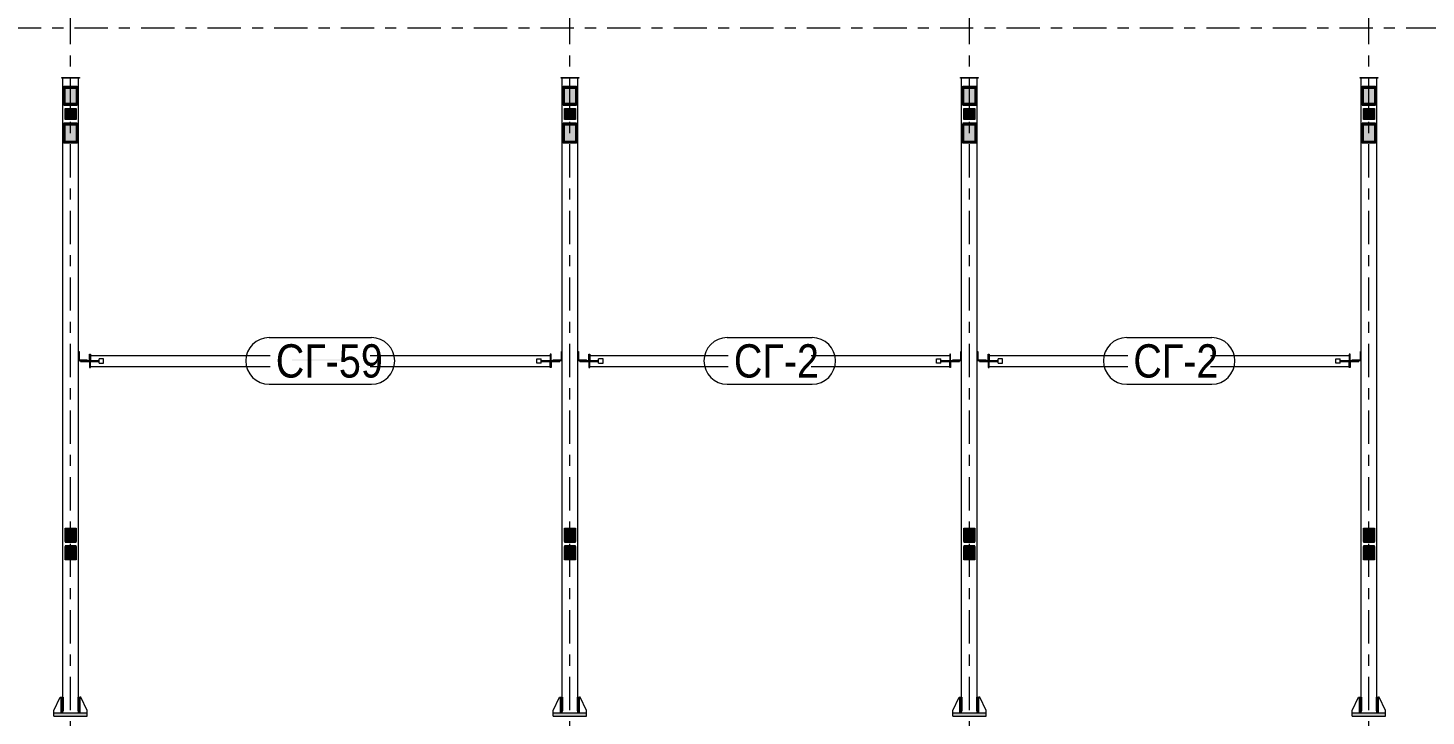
# Model space of a CAD drawing. Header units: millimetres. Extents: x -67 to 774, y -199 to 395.
# Drawn here: x 41.2 to 167.1, y 125 to 187 of the extents above; entities that cross this region are included whole.
import ezdxf

# ---------------------------------------------------------------- set-up
doc = ezdxf.new("R2010")
doc.units = ezdxf.units.MM
doc.linetypes.add('XKITLINE00', pattern=[0])
doc.linetypes.add('XKITLINE03', pattern=[6, 3, -1, 1, -1])
for name, color, linetype, lineweight in [('Part', 2, 'Continuous', 0), ('PartMark', 3, 'Continuous', 0), ('S-GRID', 1, 'Continuous', 0)]:
    doc.layers.add(name, color=color, linetype=linetype, lineweight=lineweight)
doc.styles.add('GOST type A', font='ARIAL.TTF')

msp = doc.modelspace()

# ---------------------------------------------------------------- hatches: boundary and pattern name
at = {"layer": 'Part'}
for points in [[(44.4, 180.12), (44.4, 181.77), (45.6, 181.77), (45.6, 180.12)], [(89.4, 180.12), (89.4, 181.77), (90.6, 181.77), (90.6, 180.12)], [(125.4, 180.12), (125.4, 181.77), (126.6, 181.77), (126.6, 180.12)], [(161.4, 180.12), (161.4, 181.77), (162.6, 181.77), (162.6, 180.12)], [(44.5, 178.75), (44.5, 179.75), (45.5, 179.75), (45.5, 178.75)], [(89.5, 178.75), (89.5, 179.75), (90.5, 179.75), (90.5, 178.75)], [(125.5, 178.75), (125.5, 179.75), (126.5, 179.75), (126.5, 178.75)], [(161.5, 178.75), (161.5, 179.75), (162.5, 179.75), (162.5, 178.75)], [(44.4, 176.62), (44.4, 178.34), (45.6, 178.34), (45.6, 176.62)], [(89.4, 176.62), (89.4, 178.34), (90.6, 178.34), (90.6, 176.62)], [(125.4, 176.62), (125.4, 178.34), (126.6, 178.34), (126.6, 176.62)], [(161.4, 176.62), (161.4, 178.34), (162.6, 178.34), (162.6, 176.62)], [(45.77, 157.84), (45.77, 157.11), (46.5, 157.11), (46.5, 157.04), (45.7, 157.04), (45.7, 157.84)], [(89.23, 157.11), (89.23, 157.84), (89.3, 157.84), (89.3, 157.04), (88.5, 157.04), (88.5, 157.11)], [(90.77, 157.84), (90.77, 157.11), (91.5, 157.11), (91.5, 157.04), (90.7, 157.04), (90.7, 157.84)], [(125.23, 157.11), (125.23, 157.84), (125.3, 157.84), (125.3, 157.04), (124.5, 157.04), (124.5, 157.11)], [(126.77, 157.84), (126.77, 157.11), (127.5, 157.11), (127.5, 157.04), (126.7, 157.04), (126.7, 157.84)], [(161.23, 157.11), (161.23, 157.84), (161.3, 157.84), (161.3, 157.04), (160.5, 157.04), (160.5, 157.11)], [(45.9, 156.96), (45.9, 157.04), (47.58, 157.04), (47.58, 156.96)], [(64.95, 157.04), (64.95, 157.12), (70.05, 157.12), (70.05, 157.04)], [(87.42, 156.96), (87.42, 157.04), (89.1, 157.04), (89.1, 156.96)], [(90.9, 156.96), (90.9, 157.04), (92.58, 157.04), (92.58, 156.96)], [(123.42, 156.96), (123.42, 157.04), (125.1, 157.04), (125.1, 156.96)], [(126.9, 156.96), (126.9, 157.04), (128.58, 157.04), (128.58, 156.96)], [(159.42, 156.96), (159.42, 157.04), (161.1, 157.04), (161.1, 156.96)], [(44.5, 140.73), (44.5, 141.94), (45.5, 141.94), (45.5, 140.73)], [(89.5, 140.73), (89.5, 141.94), (90.5, 141.94), (90.5, 140.73)], [(125.5, 140.73), (125.5, 141.94), (126.5, 141.94), (126.5, 140.73)], [(161.5, 140.73), (161.5, 141.94), (162.5, 141.94), (162.5, 140.73)], [(44.5, 139.06), (44.5, 140.28), (45.5, 140.28), (45.5, 139.06)], [(89.5, 139.06), (89.5, 140.28), (90.5, 140.28), (90.5, 139.06)], [(125.5, 139.06), (125.5, 140.28), (126.5, 140.28), (126.5, 139.06)], [(161.5, 139.06), (161.5, 140.28), (162.5, 140.28), (162.5, 139.06)], [(44.14, 125.32), (44.14, 126.7), (44.26, 126.7), (44.26, 125.4)], [(45.74, 125.4), (45.74, 126.7), (45.86, 126.7), (45.86, 125.32)], [(89.14, 125.32), (89.14, 126.7), (89.26, 126.7), (89.26, 125.4)], [(90.74, 125.4), (90.74, 126.7), (90.86, 126.7), (90.86, 125.32)], [(125.14, 125.32), (125.14, 126.7), (125.26, 126.7), (125.26, 125.4)], [(126.74, 125.4), (126.74, 126.7), (126.86, 126.7), (126.86, 125.32)], [(161.14, 125.32), (161.14, 126.7), (161.26, 126.7), (161.26, 125.4)], [(162.74, 125.4), (162.74, 126.7), (162.86, 126.7), (162.86, 125.32)], [(43.5, 125), (43.5, 125.3), (46.5, 125.3), (46.5, 125)], [(88.5, 125), (88.5, 125.3), (91.5, 125.3), (91.5, 125)], [(124.5, 125), (124.5, 125.3), (127.5, 125.3), (127.5, 125)], [(160.5, 125), (160.5, 125.3), (163.5, 125.3), (163.5, 125)]]:
    msp.add_hatch(color=256, dxfattribs=at).paths.add_polyline_path(points, flags=17)

# ---------------------------------------------------------------- linework, layer by layer
at = {"layer": 'Part', "linetype": 'XKITLINE00', "lineweight": 0}
for p, q in [((44.2, 182.47), (44.2, 182.55)), ((44.2, 182.55), (45.8, 182.55)), ((45.8, 182.47), (44.2, 182.47)), ((44.3, 126.7), (44.3, 182.47)), ((44.4, 180.12), (44.4, 181.77)), ((44.4, 181.77), (45.6, 181.77)), ((45.53, 181.67), (44.47, 181.67)), ((44.47, 181.67), (44.47, 180.22)), ((44.47, 181.59), (45.53, 181.59)), ((45.53, 180.22), (45.53, 181.67)), ((45.6, 181.77), (45.6, 180.12)), ((45.7, 157.84), (45.7, 182.47)), ((45.8, 182.55), (45.8, 182.47)), ((89.2, 182.47), (89.2, 182.55)), ((89.2, 182.55), (90.8, 182.55)), ((90.8, 182.47), (89.2, 182.47)), ((89.3, 157.84), (89.3, 182.47)), ((89.4, 180.12), (89.4, 181.77)), ((89.4, 181.77), (90.6, 181.77)), ((90.53, 181.67), (89.47, 181.67)), ((89.47, 181.67), (89.47, 180.22)), ((89.47, 181.59), (90.53, 181.59)), ((90.53, 180.22), (90.53, 181.67)), ((90.6, 181.77), (90.6, 180.12)), ((90.7, 157.84), (90.7, 182.47)), ((90.8, 182.55), (90.8, 182.47)), ((125.2, 182.47), (125.2, 182.55)), ((125.2, 182.55), (126.8, 182.55)), ((126.8, 182.47), (125.2, 182.47)), ((125.3, 157.84), (125.3, 182.47)), ((125.4, 180.12), (125.4, 181.77)), ((125.4, 181.77), (126.6, 181.77)), ((126.53, 181.67), (125.47, 181.67)), ((125.47, 181.67), (125.47, 180.22)), ((125.47, 181.59), (126.53, 181.59)), ((126.53, 180.22), (126.53, 181.67)), ((126.6, 181.77), (126.6, 180.12)), ((126.7, 157.84), (126.7, 182.47)), ((126.8, 182.55), (126.8, 182.47)), ((161.2, 182.47), (161.2, 182.55)), ((161.2, 182.55), (162.8, 182.55)), ((162.8, 182.47), (161.2, 182.47)), ((161.3, 157.84), (161.3, 182.47)), ((161.4, 180.12), (161.4, 181.77)), ((161.4, 181.77), (162.6, 181.77)), ((162.53, 181.67), (161.47, 181.67)), ((161.47, 181.67), (161.47, 180.22)), ((161.47, 181.59), (162.53, 181.59)), ((162.53, 180.22), (162.53, 181.67)), ((162.6, 181.77), (162.6, 180.12)), ((162.7, 126.7), (162.7, 182.47)), ((162.8, 182.55), (162.8, 182.47)), ((44.47, 180.22), (45.53, 180.22)), ((89.47, 180.22), (90.53, 180.22)), ((125.47, 180.22), (126.53, 180.22)), ((161.47, 180.22), (162.53, 180.22)), ((44.4, 180.04), (44.4, 180.12)), ((45.6, 180.12), (44.4, 180.12)), ((44.4, 180.04), (45.6, 180.04)), ((44.5, 178.75), (44.5, 179.75)), ((44.5, 179.75), (45.5, 179.75)), ((45.43, 179.68), (44.57, 179.68)), ((44.57, 179.68), (44.57, 178.82)), ((45.43, 178.82), (45.43, 179.68)), ((45.5, 179.75), (45.5, 178.75)), ((45.6, 180.04), (45.6, 180.12)), ((89.4, 180.04), (89.4, 180.12)), ((90.6, 180.12), (89.4, 180.12)), ((89.4, 180.04), (90.6, 180.04)), ((89.5, 178.75), (89.5, 179.75)), ((89.5, 179.75), (90.5, 179.75)), ((90.43, 179.68), (89.57, 179.68)), ((89.57, 179.68), (89.57, 178.82)), ((90.43, 178.82), (90.43, 179.68)), ((90.5, 179.75), (90.5, 178.75)), ((90.6, 180.04), (90.6, 180.12)), ((125.4, 180.04), (125.4, 180.12)), ((126.6, 180.12), (125.4, 180.12)), ((125.4, 180.04), (126.6, 180.04)), ((125.5, 178.75), (125.5, 179.75)), ((125.5, 179.75), (126.5, 179.75)), ((126.43, 179.68), (125.57, 179.68)), ((125.57, 179.68), (125.57, 178.82)), ((126.43, 178.82), (126.43, 179.68)), ((126.5, 179.75), (126.5, 178.75)), ((126.6, 180.04), (126.6, 180.12)), ((161.4, 180.04), (161.4, 180.12)), ((162.6, 180.12), (161.4, 180.12)), ((161.4, 180.04), (162.6, 180.04)), ((161.5, 178.75), (161.5, 179.75)), ((161.5, 179.75), (162.5, 179.75)), ((162.43, 179.68), (161.57, 179.68)), ((161.57, 179.68), (161.57, 178.82)), ((162.43, 178.82), (162.43, 179.68)), ((162.5, 179.75), (162.5, 178.75)), ((162.6, 180.04), (162.6, 180.12)), ((45.6, 178.42), (44.4, 178.42)), ((44.4, 178.42), (44.4, 178.34)), ((44.4, 176.62), (44.4, 178.34)), ((44.4, 178.34), (45.6, 178.34)), ((45.53, 178.24), (44.47, 178.24)), ((44.47, 178.24), (44.47, 176.72)), ((45.5, 178.75), (44.5, 178.75)), ((44.57, 178.82), (45.43, 178.82)), ((45.53, 176.72), (45.53, 178.24)), ((45.6, 178.34), (45.6, 178.42)), ((45.6, 178.34), (45.6, 176.62)), ((90.6, 178.42), (89.4, 178.42)), ((89.4, 178.42), (89.4, 178.34)), ((89.4, 176.62), (89.4, 178.34)), ((89.4, 178.34), (90.6, 178.34)), ((90.53, 178.24), (89.47, 178.24)), ((89.47, 178.24), (89.47, 176.72)), ((90.5, 178.75), (89.5, 178.75)), ((89.57, 178.82), (90.43, 178.82)), ((90.53, 176.72), (90.53, 178.24)), ((90.6, 178.34), (90.6, 178.42)), ((90.6, 178.34), (90.6, 176.62)), ((126.6, 178.42), (125.4, 178.42)), ((125.4, 178.42), (125.4, 178.34)), ((125.4, 176.62), (125.4, 178.34)), ((125.4, 178.34), (126.6, 178.34)), ((126.53, 178.24), (125.47, 178.24)), ((125.47, 178.24), (125.47, 176.72)), ((126.5, 178.75), (125.5, 178.75)), ((125.57, 178.82), (126.43, 178.82)), ((126.53, 176.72), (126.53, 178.24)), ((126.6, 178.34), (126.6, 178.42)), ((126.6, 178.34), (126.6, 176.62)), ((162.6, 178.42), (161.4, 178.42)), ((161.4, 178.42), (161.4, 178.34)), ((161.4, 176.62), (161.4, 178.34)), ((161.4, 178.34), (162.6, 178.34)), ((162.53, 178.24), (161.47, 178.24)), ((161.47, 178.24), (161.47, 176.72)), ((162.5, 178.75), (161.5, 178.75)), ((161.57, 178.82), (162.43, 178.82)), ((162.53, 176.72), (162.53, 178.24)), ((162.6, 178.34), (162.6, 178.42)), ((162.6, 178.34), (162.6, 176.62)), ((45.6, 176.62), (44.4, 176.62)), ((44.47, 176.8), (45.53, 176.8)), ((44.47, 176.72), (45.53, 176.72)), ((90.6, 176.62), (89.4, 176.62)), ((89.47, 176.8), (90.53, 176.8)), ((89.47, 176.72), (90.53, 176.72)), ((126.6, 176.62), (125.4, 176.62)), ((125.47, 176.8), (126.53, 176.8)), ((125.47, 176.72), (126.53, 176.72)), ((162.6, 176.62), (161.4, 176.62)), ((161.47, 176.8), (162.53, 176.8)), ((161.47, 176.72), (162.53, 176.72)), ((45.7, 157.04), (45.7, 157.84)), ((45.7, 157.84), (45.77, 157.84)), ((45.77, 157.84), (45.77, 157.11)), ((46.7, 157.04), (46.7, 157.6)), ((46.7, 157.6), (46.78, 157.6)), ((46.78, 157.6), (46.78, 157.04)), ((46.78, 157.5), (62.99, 157.5)), ((72.01, 157.5), (88.22, 157.5)), ((88.3, 157.6), (88.22, 157.6)), ((88.22, 157.6), (88.22, 157.04)), ((88.3, 157.04), (88.3, 157.6)), ((89.23, 157.11), (89.23, 157.84)), ((89.23, 157.84), (89.3, 157.84)), ((89.3, 157.04), (89.3, 157.84)), ((90.7, 157.04), (90.7, 157.84)), ((90.7, 157.84), (90.77, 157.84)), ((90.77, 157.84), (90.77, 157.11)), ((91.7, 157.04), (91.7, 157.6)), ((91.7, 157.6), (91.78, 157.6)), ((91.78, 157.6), (91.78, 157.04)), ((91.78, 157.5), (104.27, 157.5)), ((111.73, 157.5), (124.22, 157.5)), ((124.3, 157.6), (124.22, 157.6)), ((124.22, 157.6), (124.22, 157.04)), ((124.3, 157.04), (124.3, 157.6)), ((125.23, 157.11), (125.23, 157.84)), ((125.23, 157.84), (125.3, 157.84)), ((125.3, 157.04), (125.3, 157.84)), ((126.7, 157.04), (126.7, 157.84)), ((126.7, 157.84), (126.77, 157.84)), ((126.77, 157.84), (126.77, 157.11)), ((127.7, 157.04), (127.7, 157.6)), ((127.7, 157.6), (127.78, 157.6)), ((127.78, 157.6), (127.78, 157.04)), ((127.78, 157.5), (140.27, 157.5)), ((147.73, 157.5), (160.22, 157.5)), ((160.3, 157.6), (160.22, 157.6)), ((160.22, 157.6), (160.22, 157.04)), ((160.3, 157.04), (160.3, 157.6)), ((161.23, 157.11), (161.23, 157.84)), ((161.23, 157.84), (161.3, 157.84)), ((161.3, 157.04), (161.3, 157.84)), ((45.7, 157.04), (46.5, 157.04)), ((45.7, 126.7), (45.7, 157.04)), ((45.77, 157.11), (46.5, 157.11)), ((45.9, 156.96), (45.9, 157.04)), ((45.9, 157.04), (47.58, 157.04)), ((45.9, 156.96), (47.58, 156.96)), ((46.5, 157.04), (46.5, 157.11)), ((46.7, 156.96), (46.7, 156.4)), ((46.7, 156.4), (46.78, 156.4)), ((46.78, 157.05), (47.58, 157.05)), ((46.78, 156.4), (46.78, 156.96)), ((46.78, 156.95), (47.58, 156.95)), ((46.78, 156.5), (62.99, 156.5)), ((47.98, 157.2), (47.58, 157.2)), ((47.58, 157.04), (47.58, 157.2)), ((47.58, 156.96), (47.58, 157.04)), ((47.58, 156.8), (47.58, 156.96)), ((47.58, 156.8), (47.98, 156.8)), ((47.98, 156.8), (47.98, 157.2)), ((72.01, 156.5), (88.22, 156.5)), ((87.02, 156.8), (87.02, 157.2)), ((87.02, 157.2), (87.42, 157.2)), ((87.42, 156.8), (87.02, 156.8)), ((87.42, 157.04), (87.42, 157.2)), ((87.42, 157.05), (88.22, 157.05)), ((87.42, 156.96), (87.42, 157.04)), ((87.42, 157.04), (89.1, 157.04)), ((87.42, 156.96), (89.1, 156.96)), ((87.42, 156.8), (87.42, 156.96)), ((87.42, 156.95), (88.22, 156.95)), ((88.22, 156.4), (88.22, 156.96)), ((88.3, 156.4), (88.22, 156.4)), ((88.3, 156.96), (88.3, 156.4)), ((88.5, 157.04), (88.5, 157.11)), ((88.5, 157.11), (89.23, 157.11)), ((88.5, 157.04), (89.3, 157.04)), ((89.1, 156.96), (89.1, 157.04)), ((89.3, 126.7), (89.3, 157.04)), ((90.7, 157.04), (91.5, 157.04)), ((90.7, 126.7), (90.7, 157.04)), ((90.77, 157.11), (91.5, 157.11)), ((90.9, 156.96), (90.9, 157.04)), ((90.9, 157.04), (92.58, 157.04)), ((90.9, 156.96), (92.58, 156.96)), ((91.5, 157.04), (91.5, 157.11)), ((91.7, 156.96), (91.7, 156.4)), ((91.7, 156.4), (91.78, 156.4)), ((91.78, 157.05), (92.58, 157.05)), ((91.78, 156.4), (91.78, 156.96)), ((91.78, 156.95), (92.58, 156.95)), ((91.78, 156.5), (104.27, 156.5)), ((92.98, 157.2), (92.58, 157.2)), ((92.58, 157.04), (92.58, 157.2)), ((92.58, 156.96), (92.58, 157.04)), ((92.58, 156.8), (92.58, 156.96)), ((92.58, 156.8), (92.98, 156.8)), ((92.98, 156.8), (92.98, 157.2)), ((111.73, 156.5), (124.22, 156.5)), ((123.02, 156.8), (123.02, 157.2)), ((123.02, 157.2), (123.42, 157.2)), ((123.42, 156.8), (123.02, 156.8)), ((123.42, 157.04), (123.42, 157.2)), ((123.42, 157.05), (124.22, 157.05)), ((123.42, 156.96), (123.42, 157.04)), ((123.42, 157.04), (125.1, 157.04)), ((123.42, 156.96), (125.1, 156.96)), ((123.42, 156.8), (123.42, 156.96)), ((123.42, 156.95), (124.22, 156.95)), ((124.22, 156.4), (124.22, 156.96)), ((124.3, 156.4), (124.22, 156.4)), ((124.3, 156.96), (124.3, 156.4)), ((124.5, 157.04), (124.5, 157.11)), ((124.5, 157.11), (125.23, 157.11)), ((124.5, 157.04), (125.3, 157.04)), ((125.1, 156.96), (125.1, 157.04)), ((125.3, 126.7), (125.3, 157.04)), ((126.7, 157.04), (127.5, 157.04)), ((126.7, 126.7), (126.7, 157.04)), ((126.77, 157.11), (127.5, 157.11)), ((126.9, 156.96), (126.9, 157.04)), ((126.9, 157.04), (128.58, 157.04)), ((126.9, 156.96), (128.58, 156.96)), ((127.5, 157.04), (127.5, 157.11)), ((127.7, 156.96), (127.7, 156.4)), ((127.7, 156.4), (127.78, 156.4)), ((127.78, 157.05), (128.58, 157.05)), ((127.78, 156.4), (127.78, 156.96)), ((127.78, 156.95), (128.58, 156.95)), ((127.78, 156.5), (140.27, 156.5)), ((128.98, 157.2), (128.58, 157.2)), ((128.58, 157.04), (128.58, 157.2)), ((128.58, 156.96), (128.58, 157.04)), ((128.58, 156.8), (128.58, 156.96)), ((128.58, 156.8), (128.98, 156.8)), ((128.98, 156.8), (128.98, 157.2)), ((147.73, 156.5), (160.22, 156.5)), ((159.02, 156.8), (159.02, 157.2)), ((159.02, 157.2), (159.42, 157.2)), ((159.42, 156.8), (159.02, 156.8)), ((159.42, 157.04), (159.42, 157.2)), ((159.42, 157.05), (160.22, 157.05)), ((159.42, 156.96), (159.42, 157.04)), ((159.42, 157.04), (161.1, 157.04)), ((159.42, 156.8), (159.42, 156.96)), ((159.42, 156.96), (161.1, 156.96)), ((159.42, 156.95), (160.22, 156.95)), ((160.22, 156.4), (160.22, 156.96)), ((160.3, 156.4), (160.22, 156.4)), ((160.3, 156.96), (160.3, 156.4)), ((160.5, 157.04), (160.5, 157.11)), ((160.5, 157.11), (161.23, 157.11)), ((160.5, 157.04), (161.3, 157.04)), ((161.1, 156.96), (161.1, 157.04)), ((161.3, 126.7), (161.3, 157.04)), ((44.5, 140.73), (44.5, 141.94)), ((44.5, 141.94), (45.5, 141.94)), ((45.43, 141.86), (44.57, 141.86)), ((44.57, 141.86), (44.57, 140.81)), ((44.57, 141.8), (45.43, 141.8)), ((45.43, 140.81), (45.43, 141.86)), ((45.5, 141.94), (45.5, 140.73)), ((89.5, 140.73), (89.5, 141.94)), ((89.5, 141.94), (90.5, 141.94)), ((90.43, 141.86), (89.57, 141.86)), ((89.57, 141.86), (89.57, 140.81)), ((89.57, 141.8), (90.43, 141.8)), ((90.43, 140.81), (90.43, 141.86)), ((90.5, 141.94), (90.5, 140.73)), ((125.5, 140.73), (125.5, 141.94)), ((125.5, 141.94), (126.5, 141.94)), ((126.43, 141.86), (125.57, 141.86)), ((125.57, 141.86), (125.57, 140.81)), ((125.57, 141.8), (126.43, 141.8)), ((126.43, 140.81), (126.43, 141.86)), ((126.5, 141.94), (126.5, 140.73)), ((161.5, 140.73), (161.5, 141.94)), ((161.5, 141.94), (162.5, 141.94)), ((162.43, 141.86), (161.57, 141.86)), ((161.57, 141.86), (161.57, 140.81)), ((161.57, 141.8), (162.43, 141.8)), ((162.43, 140.81), (162.43, 141.86)), ((162.5, 141.94), (162.5, 140.73)), ((44.5, 140.73), (44.5, 140.67)), ((45.5, 140.73), (44.5, 140.73)), ((44.5, 140.67), (45.5, 140.67)), ((45.5, 140.34), (44.5, 140.34)), ((44.5, 140.34), (44.5, 140.28)), ((44.5, 139.06), (44.5, 140.28)), ((44.5, 140.28), (45.5, 140.28)), ((44.57, 140.81), (45.43, 140.81)), ((45.43, 140.2), (44.57, 140.2)), ((44.57, 140.2), (44.57, 139.14)), ((45.43, 139.14), (45.43, 140.2)), ((45.5, 140.67), (45.5, 140.73)), ((45.5, 140.28), (45.5, 140.34)), ((45.5, 140.28), (45.5, 139.06)), ((89.5, 140.73), (89.5, 140.67)), ((90.5, 140.73), (89.5, 140.73)), ((89.5, 140.67), (90.5, 140.67)), ((90.5, 140.34), (89.5, 140.34)), ((89.5, 140.34), (89.5, 140.28)), ((89.5, 139.06), (89.5, 140.28)), ((89.5, 140.28), (90.5, 140.28)), ((89.57, 140.81), (90.43, 140.81)), ((90.43, 140.2), (89.57, 140.2)), ((89.57, 140.2), (89.57, 139.14)), ((90.43, 139.14), (90.43, 140.2)), ((90.5, 140.67), (90.5, 140.73)), ((90.5, 140.28), (90.5, 140.34)), ((90.5, 140.28), (90.5, 139.06)), ((125.5, 140.73), (125.5, 140.67)), ((126.5, 140.73), (125.5, 140.73)), ((125.5, 140.67), (126.5, 140.67)), ((126.5, 140.34), (125.5, 140.34)), ((125.5, 140.34), (125.5, 140.28)), ((125.5, 139.06), (125.5, 140.28)), ((125.5, 140.28), (126.5, 140.28)), ((125.57, 140.81), (126.43, 140.81)), ((126.43, 140.2), (125.57, 140.2)), ((125.57, 140.2), (125.57, 139.14)), ((126.43, 139.14), (126.43, 140.2)), ((126.5, 140.67), (126.5, 140.73)), ((126.5, 140.28), (126.5, 140.34)), ((126.5, 140.28), (126.5, 139.06)), ((161.5, 140.73), (161.5, 140.67)), ((162.5, 140.73), (161.5, 140.73)), ((161.5, 140.67), (162.5, 140.67)), ((162.5, 140.34), (161.5, 140.34)), ((161.5, 140.34), (161.5, 140.28)), ((161.5, 139.06), (161.5, 140.28)), ((161.5, 140.28), (162.5, 140.28)), ((161.57, 140.81), (162.43, 140.81)), ((162.43, 140.2), (161.57, 140.2)), ((161.57, 140.2), (161.57, 139.14)), ((162.43, 139.14), (162.43, 140.2)), ((162.5, 140.67), (162.5, 140.73)), ((162.5, 140.28), (162.5, 140.34)), ((162.5, 140.28), (162.5, 139.06)), ((45.5, 139.06), (44.5, 139.06)), ((44.57, 139.2), (45.43, 139.2)), ((44.57, 139.14), (45.43, 139.14)), ((90.5, 139.06), (89.5, 139.06)), ((89.57, 139.2), (90.43, 139.2)), ((89.57, 139.14), (90.43, 139.14)), ((126.5, 139.06), (125.5, 139.06)), ((125.57, 139.2), (126.43, 139.2)), ((125.57, 139.14), (126.43, 139.14)), ((162.5, 139.06), (161.5, 139.06)), ((161.57, 139.2), (162.43, 139.2)), ((161.57, 139.14), (162.43, 139.14)), ((43.5, 125.5), (44.07, 126.7)), ((44.07, 126.7), (44.14, 126.7)), ((44.14, 125.32), (44.14, 126.7)), ((44.14, 126.7), (44.26, 126.7)), ((44.26, 126.7), (44.33, 126.7)), ((44.26, 125.4), (44.26, 126.7)), ((44.33, 126.7), (44.33, 125.5)), ((45.67, 125.5), (45.67, 126.7)), ((45.67, 126.7), (45.74, 126.7)), ((45.74, 125.4), (45.74, 126.7)), ((45.74, 126.7), (45.86, 126.7)), ((45.93, 126.7), (45.86, 126.7)), ((45.86, 125.32), (45.86, 126.7)), ((46.5, 125.5), (45.93, 126.7)), ((88.5, 125.5), (89.07, 126.7)), ((89.07, 126.7), (89.14, 126.7)), ((89.14, 125.32), (89.14, 126.7)), ((89.14, 126.7), (89.26, 126.7)), ((89.26, 126.7), (89.33, 126.7)), ((89.26, 125.4), (89.26, 126.7)), ((89.33, 126.7), (89.33, 125.5)), ((90.67, 125.5), (90.67, 126.7)), ((90.67, 126.7), (90.74, 126.7)), ((90.74, 125.4), (90.74, 126.7)), ((90.74, 126.7), (90.86, 126.7)), ((90.93, 126.7), (90.86, 126.7)), ((90.86, 125.32), (90.86, 126.7)), ((91.5, 125.5), (90.93, 126.7)), ((124.5, 125.5), (125.07, 126.7)), ((125.07, 126.7), (125.14, 126.7)), ((125.14, 125.32), (125.14, 126.7)), ((125.14, 126.7), (125.26, 126.7)), ((125.26, 126.7), (125.33, 126.7)), ((125.26, 125.4), (125.26, 126.7)), ((125.33, 126.7), (125.33, 125.5)), ((126.67, 125.5), (126.67, 126.7)), ((126.67, 126.7), (126.74, 126.7)), ((126.74, 125.4), (126.74, 126.7)), ((126.74, 126.7), (126.86, 126.7)), ((126.93, 126.7), (126.86, 126.7)), ((126.86, 125.32), (126.86, 126.7)), ((127.5, 125.5), (126.93, 126.7)), ((160.5, 125.5), (161.07, 126.7)), ((161.07, 126.7), (161.14, 126.7)), ((161.14, 125.32), (161.14, 126.7)), ((161.14, 126.7), (161.26, 126.7)), ((161.26, 126.7), (161.33, 126.7)), ((161.26, 125.4), (161.26, 126.7)), ((161.33, 126.7), (161.33, 125.5)), ((162.67, 125.5), (162.67, 126.7)), ((162.67, 126.7), (162.74, 126.7)), ((162.74, 125.4), (162.74, 126.7)), ((162.74, 126.7), (162.86, 126.7)), ((162.93, 126.7), (162.86, 126.7)), ((162.86, 125.32), (162.86, 126.7)), ((163.5, 125.5), (162.93, 126.7)), ((43.5, 125.3), (43.5, 125.5)), ((43.5, 125), (43.5, 125.3)), ((43.5, 125.3), (46.5, 125.3)), ((43.5, 125), (46.5, 125)), ((44.13, 125.3), (44.14, 125.32)), ((44.14, 125.32), (44.26, 125.4)), ((44.19, 125.3), (44.26, 125.4)), ((44.33, 125.5), (44.26, 125.4)), ((44.3, 125.3), (44.3, 125.46)), ((45.74, 125.4), (45.67, 125.5)), ((45.7, 125.3), (45.7, 125.46)), ((45.81, 125.3), (45.74, 125.4)), ((45.74, 125.4), (45.86, 125.32)), ((45.87, 125.3), (45.86, 125.32)), ((46.5, 125.3), (46.5, 125.5)), ((46.5, 125), (46.5, 125.3)), ((88.5, 125.3), (88.5, 125.5)), ((88.5, 125), (88.5, 125.3)), ((88.5, 125.3), (91.5, 125.3)), ((88.5, 125), (91.5, 125)), ((89.13, 125.3), (89.14, 125.32)), ((89.14, 125.32), (89.26, 125.4)), ((89.19, 125.3), (89.26, 125.4)), ((89.33, 125.5), (89.26, 125.4)), ((89.3, 125.3), (89.3, 125.46)), ((90.74, 125.4), (90.67, 125.5)), ((90.7, 125.3), (90.7, 125.46)), ((90.81, 125.3), (90.74, 125.4)), ((90.74, 125.4), (90.86, 125.32)), ((90.87, 125.3), (90.86, 125.32)), ((91.5, 125.3), (91.5, 125.5)), ((91.5, 125), (91.5, 125.3)), ((124.5, 125.3), (124.5, 125.5)), ((124.5, 125), (124.5, 125.3)), ((124.5, 125.3), (127.5, 125.3)), ((124.5, 125), (127.5, 125)), ((125.13, 125.3), (125.14, 125.32)), ((125.14, 125.32), (125.26, 125.4)), ((125.19, 125.3), (125.26, 125.4)), ((125.33, 125.5), (125.26, 125.4)), ((125.3, 125.3), (125.3, 125.46)), ((126.74, 125.4), (126.67, 125.5)), ((126.7, 125.3), (126.7, 125.46)), ((126.81, 125.3), (126.74, 125.4)), ((126.74, 125.4), (126.86, 125.32)), ((126.87, 125.3), (126.86, 125.32)), ((127.5, 125.3), (127.5, 125.5)), ((127.5, 125), (127.5, 125.3)), ((160.5, 125.3), (160.5, 125.5)), ((160.5, 125), (160.5, 125.3)), ((160.5, 125.3), (163.5, 125.3)), ((160.5, 125), (163.5, 125)), ((161.13, 125.3), (161.14, 125.32)), ((161.14, 125.32), (161.26, 125.4)), ((161.19, 125.3), (161.26, 125.4)), ((161.33, 125.5), (161.26, 125.4)), ((161.3, 125.3), (161.3, 125.46)), ((162.74, 125.4), (162.67, 125.5)), ((162.7, 125.3), (162.7, 125.46)), ((162.81, 125.3), (162.74, 125.4)), ((162.74, 125.4), (162.86, 125.32)), ((162.87, 125.3), (162.86, 125.32)), ((163.5, 125.3), (163.5, 125.5)), ((163.5, 125), (163.5, 125.3))]:
    msp.add_line(p, q, dxfattribs=at)
at = {"layer": 'PartMark', "linetype": 'XKITLINE00', "lineweight": 0}
for p, q in [((62.89, 159.1), (72.11, 159.1)), ((104.17, 159.1), (111.83, 159.1)), ((140.17, 159.1), (147.83, 159.1)), ((62.89, 154.9), (72.11, 154.9)), ((104.17, 154.9), (111.83, 154.9)), ((140.17, 154.9), (147.83, 154.9))]:
    msp.add_line(p, q, dxfattribs=at)
for centre, start, end in [((62.89, 157), 90, 270), ((72.11, 157), 270, 90), ((104.17, 157), 90, 270), ((111.83, 157), 270, 90), ((140.17, 157), 90, 270), ((147.83, 157), 270, 90)]:
    msp.add_arc(centre, 2.1, start, end, dxfattribs=at)
at = {"layer": 'S-GRID', "linetype": 'XKITLINE03', "lineweight": 0}
for p, q in [((45, -24.47), (45, 331.89)), ((90, -24.47), (90, 331.89)), ((126, -24.47), (126, 331.89)), ((162, -24.47), (162, 331.89)), ((-20.65, 187), (217.39, 187))]:
    msp.add_line(p, q, dxfattribs=at)

# ---------------------------------------------------------------- texts
at = {"layer": 'PartMark', "style": 'GOST type A', "width": 0.85}
for s, p in [('СГ-59', (63.49, 155.5)), ('СГ-2', (104.77, 155.5)), ('СГ-2', (140.77, 155.5))]:
    msp.add_text(s, height=3, dxfattribs=at).set_placement(p)

doc.saveas('drawing.dxf')
